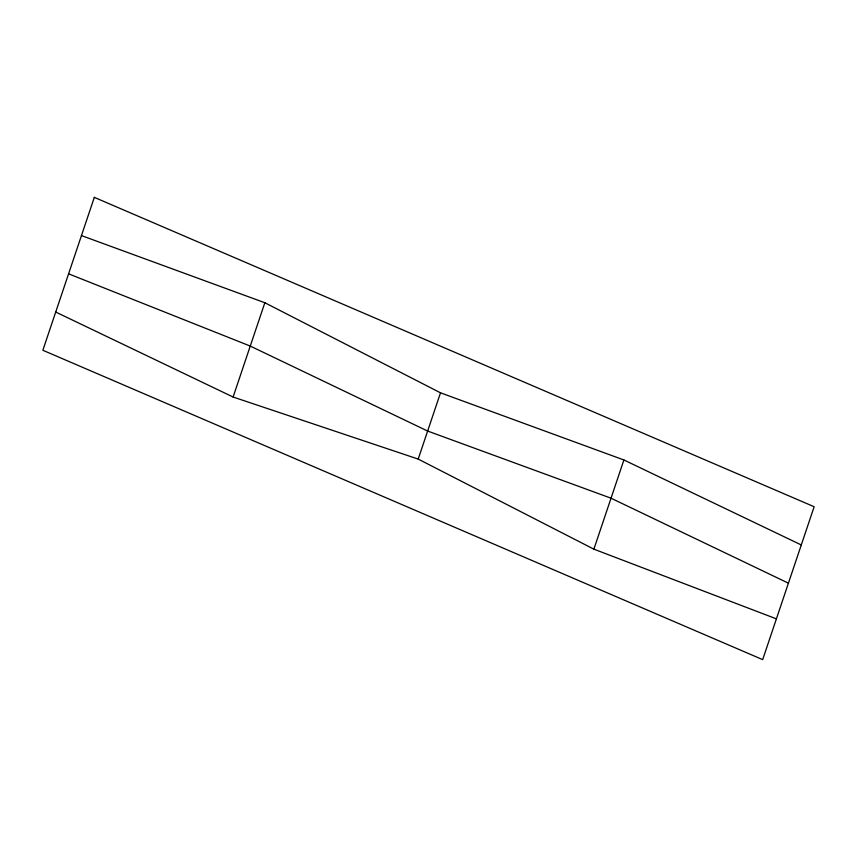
<?xml version="1.0" encoding="UTF-8"?>
<svg xmlns="http://www.w3.org/2000/svg" width="857" height="857" viewBox="0 0 857 857"><rect width="100%" height="100%" fill="white"/><g stroke="black" fill="none" stroke-linecap="round" stroke-linejoin="round"><path stroke-width="1.29" d="M776.41 618.861L593.88 549.166L418.205 459.084L233.104 397.027L264.845 302.735L81.447 235.589M418.205 459.084L440.509 392.827L264.845 302.735M593.88 549.166L623.896 459.973L440.509 392.827M68.581 273.822L250.255 346.067L427.643 431.05L611.03 498.196L788.419 583.178M623.896 459.973L801.284 544.956M55.716 312.044L233.104 397.027M94.324 197.367L42.85 350.267L762.676 659.633L814.15 506.733L94.324 197.367"/></g></svg>
